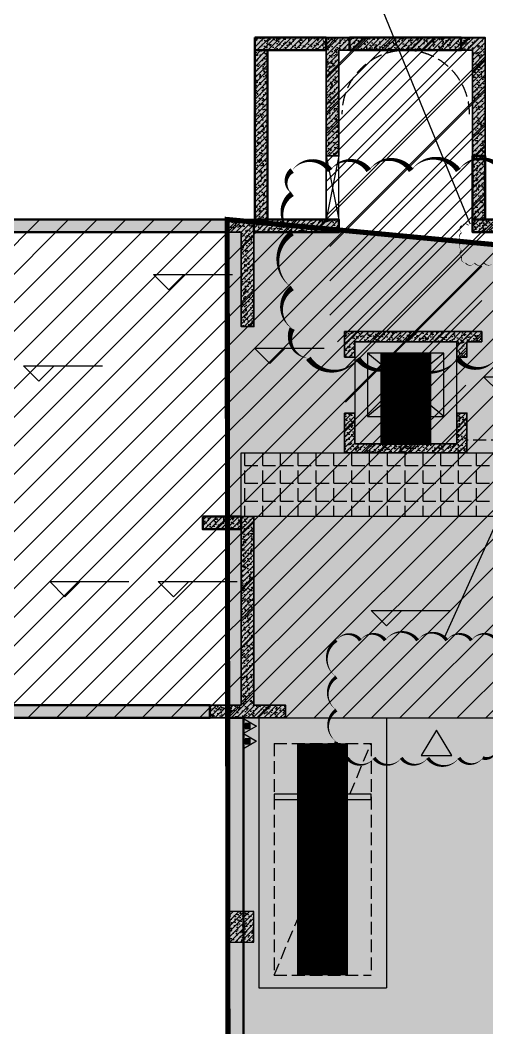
# Model space of a CAD drawing. Extents: x -1338203 to 1886333, y -530034 to 1031844.
# Drawn here: x 618228 to 627377, y 123220 to 142995 of the extents above; entities that cross this region are included whole.
import ezdxf

# ---------------------------------------------------------------- set-up
doc = ezdxf.new("R2010")
doc.units = 0
doc.header["$LTSCALE"] = 1000
doc.header["$MEASUREMENT"] = 0
doc.linetypes.add('A-001-平面B2$0$__DASH', pattern=[0.35, 0.25, -0.1])
doc.linetypes.add('A-18-平面B1$0$DASH', pattern=[0.35, 0.25, -0.1])
for name, color, linetype, plot in [('A-001-主楼相对位置参照$0$AAD-A-MARK', 6, 'Continuous', False), ('A-18-平面B1$0$AAD-A-MARK', 6, 'Continuous', False), ('A-18-平面B1$0$AAD-A-MODIFY_20230109', 201, 'Continuous', False), ('A-18-平面B1$0$AAD-A-MODIFY_20230111', 201, 'Continuous', False), ('S18柱墙B1_1$0$AAD-A-MARK', 6, 'Continuous', False)]:
    doc.layers.add(name, color=color, linetype=linetype, plot=plot)
for name, color, linetype in [('A-18-平面B1$0$0A-A-SYMB-DOOR', 135, 'Continuous'), ('A-18-平面B1$0$0A-A-SYMB-ELEV', 150, 'Continuous'), ('A-18-平面B1$0$0A-DETL-HATH', 8, 'Continuous'), ('A-18-平面B1$0$0A-E-EVTR', 2, 'Continuous'), ('A-18-平面B1$0$0A-E-STRS', 2, 'Continuous'), ('p-a-core', 1, 'Continuous'), ('S001地下一墙柱$0$S001地下一墙柱$0$0S-CC-LINE', 52, 'Continuous'), ('S001地下一墙柱$0$S001地下一墙柱$0$0S-CW-HATCH', 251, 'Continuous'), ('S001地下一墙柱$0$S001地下一墙柱$0$0S-CW-HATCH-UP', 251, 'Continuous'), ('S18柱墙B1_1$0$0S-CW-HATCH', 251, 'Continuous'), ('S18柱墙B1_1$0$0S-CW-HATCH-UP', 251, 'Continuous'), ('S18柱墙B1_1$0$0S-S-HOLE', 55, 'Continuous'), ('地面指向箭头', 7, 'Continuous'), ('负一层消火栓$0$0P-EQUIP-FH', 7, 'Continuous')]:
    doc.layers.add(name, color=color, linetype=linetype)
doc.layers.add('p-a-regular-deadend', color=6, linetype='Continuous', true_color=0xff00ff)
doc.layers.add('p-h-walkable', color=7, linetype='Continuous', lineweight=70, true_color=0xf0f0f0)
doc.layers.add('S001地下一墙柱$0$S001地下一墙柱$0$0S-CW-LINE', color=7, linetype='Continuous', lineweight=50)
doc.layers.add('S18柱墙B1_1$0$0S-CW-LINE', color=7, linetype='Continuous', lineweight=50)
pattern_1 = [(45, (-2718471.4, -136432.66), (-53.0330086, 53.0330086), []), (50, (-2718471.4, -136432.66), (215.178055, -18.8256405), [22.5, -247.5]), (355, (-2718471.4, -136432.66), (-41.6254, 225.65764), [18, -198]), (100.4514, (-2718453.47, -136434.23), (173.552815, 206.831863), [19.122057, -210.342634]), (46.1842, (-2718471.4, -136372.66), (320.172315, -49.655704), [33.75, -371.25]), (96.6356, (-2718444.72, -136376.8), (280.398812, 292.23536), [28.683086, -315.5139]), (351.1842, (-2718471.4, -136372.66), (280.398584, 292.23558), [27, -297]), (21, (-2718441.4, -136387.66), (179.072116, -120.785667), [22.5, -247.5]), (326, (-2718441.4, -136387.66), (72.9946, 217.545014), [18, -198]), (71.4514, (-2718426.48, -136397.73), (252.066789, 96.759149), [19.122057, -210.342634]), (37.5, (-2718471.4, -136432.66), (3.6479566, 99.8681561), [0, -195.6, 0, -201, 0, -198.75]), (7.5, (-2718471.4, -136432.66), (78.9208612, 118.3235136), [0, -114.6, 0, -191.1, 0, -75.75]), (327.5, (-2718538.3, -136432.66), (160.1467309, -6.7664615), [0, -75, 0, -234, 0, -310.5]), (317.5, (-2718568.3, -136432.66), (174.955851, 30.0314947), [0, -97.5, 0, -155.4, 0, -220.5])]
pattern_2 = [(45, (88085.58, -248529.205), (-53.033009, 53.033009), []), (50, (88085.58, -248529.2), (215.178055, -18.82564), [22.5, -247.5]), (355, (88085.58, -248529.2), (-41.6254, 225.65764), [18, -198]), (100.4514, (88103.52, -248530.77), (173.552815, 206.83186), [19.12206, -210.342634]), (46.1842, (88085.58, -248469.2), (320.17231, -49.6557), [33.75, -371.25]), (96.6356, (88112.26, -248473.34), (280.39881, 292.23536), [28.68309, -315.5139]), (351.1842, (88085.6, -248469.2), (280.39858, 292.23558), [27, -297]), (21, (88115.58, -248484.2), (179.072116, -120.785667), [22.5, -247.5]), (326, (88115.58, -248484.2), (72.9946, 217.54501), [18, -198]), (71.4514, (88130.5, -248494.27), (252.06679, 96.75915), [19.12206, -210.342634]), (37.5, (88085.58, -248529.205), (3.647957, 99.868156), [0, -195.6, 0, -201, 0, -198.75]), (7.5, (88085.58, -248529.2), (78.920861, 118.323514), [0, -114.6, 0, -191.1, 0, -75.75]), (327.5, (88018.68, -248529.205), (160.146731, -6.766462), [0, -75, 0, -234, 0, -310.5]), (317.5, (87988.68, -248529.2), (174.95585, 30.031495), [0, -97.5, 0, -155.4, 0, -220.5])]

# ---------------------------------------------------------------- blocks, each defined once
blk = doc.blocks.new('负一层消火栓$0$$TwtSys$00000546')
h = blk.add_hatch()
h.set_pattern_fill('ANSI31', color=256, scale=200, style=0)
h.set_pattern_definition([(45, (-38543.802, -6670.83), (-17.67767, 17.67767), [])])
h.paths.add_polyline_path([(-65, 174), (65, 174), (65, 44), (-65, 44)])
for points in [[(0, 344), (-198, 0), (198, 0)], [(-65, 174), (65, 174), (65, 44), (-65, 44)]]:
    blk.add_lwpolyline(points, close=True)
blk = doc.blocks.new('负一层消火栓')
at = {"layer": '负一层消火栓$0$0P-EQUIP-FH', "xscale": -0.75, "yscale": 0.75, "zscale": 0.75, "rotation": 270}
for p in [(-143759, -177746), (-143759, -178044)]:
    blk.add_blockref('负一层消火栓$0$$TwtSys$00000546', p, dxfattribs=at)
blk = doc.blocks.new('A$C488321c4')
at = {"layer": '地面指向箭头'}
h = blk.add_hatch(color=251, dxfattribs=at)
h.dxf.hatch_style = 1
h.paths.add_polyline_path([(214046, -233199), (213746, -232699), (213446, -233199)])
at = {"layer": '地面指向箭头', "color": 251, "flags": 128}
blk.add_lwpolyline([(214046, -233199), (213746, -232699), (213446, -233199), (214046, -233199)], dxfattribs=at)
blk = doc.blocks.new('A$Cd3af7b6b')
at = {"layer": '地面指向箭头'}
h = blk.add_hatch(color=251, dxfattribs=at)
h.dxf.hatch_style = 1
h.paths.add_polyline_path([(214046, 187301), (213746, 187801), (213446, 187301)])
at = {"layer": '地面指向箭头', "color": 251, "flags": 128}
blk.add_lwpolyline([(214046, 187301), (213746, 187801), (213446, 187301), (214046, 187301)], dxfattribs=at)
blk = doc.blocks.new('A-18-平面B1')
at = {"layer": 'A-18-平面B1$0$0A-DETL-HATH'}
h = blk.add_hatch(dxfattribs=at)
h.set_pattern_fill('ANGLE', color=256, scale=100)
h.set_pattern_definition([(0, (190959.8, -284146.34), (0, 349.25), [254, -95.25]), (90, (190959.8, -284146.34), (-349.25, 2e-14), [254, -95.25])])
h.paths.add_polyline_path([(-3225, -90), (4190, -90), (4190, -1340), (-3225, -1340)])
at = {"layer": 'A-18-平面B1$0$0A-A-SYMB-DOOR', "linetype": 'A-18-平面B1$0$DASH'}
blk.add_lwpolyline([(1200, -90), (2975, -90), (2975, 160), (1200, 160)], close=True, dxfattribs=at)
at = {"layer": 'A-18-平面B1$0$0A-A-SYMB-ELEV'}
for p, q in [((-4646, 3109), (-4946, 3409)), ((-4946, 3409), (-3397, 3409)), ((-4646, 3109), (-4346, 3409)), ((-2664, 1665), (-2964, 1965)), ((-2964, 1965), (-1598, 1965)), ((-2664, 1665), (-2364, 1965)), ((-7194, 1318), (-7494, 1618)), ((-7494, 1618), (-5944, 1618)), ((-7194, 1318), (-6894, 1618)), ((1823, 1105), (1523, 1405)), ((1523, 1405), (2890, 1405)), ((-6680, -2913), (-6980, -2613)), ((-6980, -2613), (-5431, -2613)), ((-6680, -2913), (-6380, -2613)), ((-4553, -2913), (-4853, -2613)), ((-4853, -2613), (-3304, -2613)), ((-4553, -2913), (-4253, -2613)), ((-379, -3486), (-679, -3186)), ((-679, -3186), (870, -3186)), ((-379, -3486), (-79, -3186))]:
    blk.add_line(p, q, dxfattribs=at)
at = {"layer": 'A-18-平面B1$0$0A-DETL-HATH'}
blk.add_lwpolyline([(-3225, -90), (4190, -90), (4190, -1340), (-3225, -1340)], close=True, dxfattribs=at)
at = {"layer": 'A-18-平面B1$0$0A-E-EVTR'}
for p, q in [((750, 1865), (-750, 1865)), ((-750, 1865), (-750, 625)), ((750, 625), (-750, 1865)), ((750, 1865), (-750, 625)), ((750, 625), (750, 1865)), ((-750, 625), (750, 625)), ((450, 470), (-450, 470)), ((-450, 470), (-450, 315)), ((450, 315), (450, 470)), ((-450, 315), (450, 315))]:
    blk.add_line(p, q, dxfattribs=at)
at = {"layer": 'A-18-平面B1$0$0A-E-STRS', "linetype": 'A-18-平面B1$0$DASH'}
blk.add_arc((0, 6560), 1250, 360, 180, dxfattribs=at)
at = {"layer": 'A-18-平面B1$0$AAD-A-MARK'}
for q in [(0, 200), (0, 200), (0, 200), (0, 200), (200, 0), (200, 0), (200, 0), (200, 0)]:
    blk.add_line((0, 0), q, dxfattribs=at)
blk.add_circle((0, 0), 100, dxfattribs=at)
blk.add_circle((0, 0), 100, dxfattribs=at)
blk.add_circle((0, 0), 100, dxfattribs=at)
blk.add_circle((0, 0), 100, dxfattribs=at)
at = {"layer": 'A-18-平面B1$0$AAD-A-MODIFY_20230109', "color": 6}
blk.add_line((758, -3715), (10687, 18269), dxfattribs=at)
at = {"layer": 'A-18-平面B1$0$AAD-A-MODIFY_20230109', "color": 6, "flags": 128}
for points in [[(-2226, 5452, 0, 111, -0.520567), (-1481, 5452, 0, 111, -0.520567), (-724, 5452, 0, 111, -0.520567), (108, 5452, 0, 111, -0.520567), (1030, 5452, 0, 111, -0.520567), (1907, 5452, 0, 111, -0.520567), (2988, 5452, 0, 111, -0.520567), (3455, 5119, 0, 111, -0.520567), (3455, 4070, 0, 111, -0.520567), (3455, 3001, 0, 111, -0.520567), (3455, 2168, 0, 111, -0.520567), (2804, 1766, 0, 111, -0.520567), (1776, 1766, 0, 111, -0.520567), (1015, 1766, 0, 111, -0.520567), (-43, 1766, 0, 111, -0.520567), (-940, 1766, 0, 111, -0.520567), (-1909, 1766, 0, 111, -0.520567), (-2226, 2349, 0, 111, -0.520567), (-2226, 3147, 0, 111, -0.520567), (-2226, 4226, 0, 111, -0.520567), (-2226, 4996, 0, 111, -0.520567)], [(-1359, -3769, 0, 69.2, -0.520567), (-889, -3769, 0, 69.2, -0.520567), (-402, -3769, 0, 69.2, -0.520567), (233, -3769, 0, 69.2, -0.520567), (805, -3769, 0, 69.2, -0.520567), (1288, -3769, 0, 69.2, -0.520567), (1782, -3769, 0, 69.2, -0.520567), (1785, -4454, 0, 69.2, -0.520567), (1785, -4923, 0, 69.2, -0.520567), (1785, -5404, 0, 69.2, -0.520567), (1785, -5877, 0, 69.2, -0.520567), (1509, -6075, 0, 69.2, -0.520567), (1042, -6075, 0, 69.2, -0.520567), (430, -6075, 0, 69.2, -0.520567), (-88, -6075, 0, 69.2, -0.520567), (-620, -6075, 0, 69.2, -0.520567), (-1146, -6075, 0, 69.2, -0.520567), (-1359, -5758, 0, 69.2, -0.520567), (-1359, -5137, 0, 69.2, -0.520567), (-1359, -4488, 0, 69.2, -0.520567)]]:
    blk.add_lwpolyline(points, format="xyseb", close=True, dxfattribs=at)
at = {"layer": 'A-18-平面B1$0$AAD-A-MODIFY_20230111', "color": 4}
blk.add_line((1263, 4404), (-2875, 14530), dxfattribs=at)
at = {"layer": 'A-18-平面B1$0$AAD-A-MODIFY_20230111', "color": 4, "flags": 128}
blk.add_lwpolyline([(1096, 4372, 0, 19.8, -0.520567), (1230, 4372, 0, 19.8, -0.520567), (1421, 4372, 0, 19.8, -0.520567), (1555, 4372, 0, 19.8, -0.520567), (1704, 4372, 0, 19.8, -0.520567), (1757, 4245, 0, 19.8, -0.520567), (1757, 4089, 0, 19.8, -0.520567), (1757, 3938, 0, 19.8, -0.520567), (1757, 3780, 0, 19.8, -0.520567), (1714, 3637, 0, 19.8, -0.520567), (1540, 3637, 0, 19.8, -0.520567), (1350, 3637, 0, 19.8, -0.520567), (1172, 3637, 0, 19.8, -0.520567), (1096, 3753, 0, 19.8, -0.520567), (1096, 3887, 0, 19.8, -0.520567), (1096, 4050, 0, 19.8, -0.520567), (1096, 4232, 0, 19.8, -0.520567)], format="xyseb", close=True, dxfattribs=at)
blk = doc.blocks.new('A-001-主楼相对位置参照')
at = {"layer": 'A-001-主楼相对位置参照$0$AAD-A-MARK'}
blk.add_lwpolyline([(-141579, -172206), (-139579, -172206), (-139579, -170206), (-141579, -170206)], close=True, dxfattribs=at)

msp = doc.modelspace()

# ---------------------------------------------------------------- hatches: boundary and pattern name
at = {"ltscale": 0.002}
h = msp.add_hatch(dxfattribs=at)
h.set_pattern_fill('ANSI31', color=8, scale=250)
h.set_pattern_definition([(45, (321371.16, 273451.7), (-280.633, 280.633), [])])
h.paths.add_polyline_path([(627346.6, 139076.4), (635376.6, 139076.4), (635376.6, 138076.4), (637996.6, 138076.4), (637996.6, 139146.4), (640146.6, 139146.4), (640146.6, 138076.4), (642086.6, 138076.4), (642086.6, 136246.4), (643656.6, 136246.4), (643656.6, 132996.4), (638576.6, 132996.4), (638576.6, 132296.4), (638576.6, 129296.4), (637621.6, 129296.4), (637621.6, 128696.4), (637371.6, 128696.4), (637371.6, 129296.4), (635546.6, 129296.4), (635546.6, 128696.4), (635126.6, 128696.4), (635126.6, 129296.4), (616446.6, 129296.4), (616446.6, 128696.4), (616026.6, 128696.4), (616026.6, 129296.4), (614201.6, 129296.4), (614201.6, 128696.4), (613951.6, 128696.4), (613951.6, 129296.4), (612621.6, 129296.4), (612621.6, 128696.4), (612371.6, 128696.4), (612371.6, 129296.4), (609486.6, 129296.4), (609486.6, 139146.4), (612136.6, 139146.4), (612136.6, 138076.4), (616196.6, 138076.4), (616196.6, 139076.4), (624226.6, 139076.4), (624226.6, 142646.4), (627346.6, 142646.4)])
h = msp.add_hatch(dxfattribs=at)
h.set_pattern_fill('ANSI31', color=8, scale=300)
h.set_pattern_definition([(45, (766365.37, 306889.07), (-336.7596, 336.7596), [])])
h.paths.add_polyline_path([(627346.6, 139083.2), (627346.6, 138833.2), (627276.6, 138833.2), (627276.6, 136683.2), (626966.6, 136683.2), (626966.6, 134503.2), (624606.6, 134503.2), (624606.6, 136683.2), (624296.6, 136683.2), (624296.6, 138833.2), (624226.6, 138833.2), (624226.6, 139083.2), (624226.6, 142653.2), (627346.6, 142653.2)])
at = {"layer": 'p-h-walkable', "ltscale": 0.002}
h = msp.add_hatch(color=256, dxfattribs=at)
h.dxf.hatch_style = 1
h.paths.add_polyline_path([(633826.6, 244460.7), (640276.6, 244575.6), (640576.6, 234544.8), (645576.7, 234544.6), (645576.7, 209278.9), (732355.9, 209029), (732355.1, 235229.9), (738506.7, 235229.9), (738506.6, 268838.9), (732734.3, 268838.9), (732734.3, 272898.9), (711963.1, 272898.9), (711963.1, 278984.7), (717256.7, 278984.7), (717256.7, 284049), (733571.6, 284135.6), (733996.6, 290449.1), (739216.6, 290449.1), (739766.6, 284299.1), (754626.6, 284299.1), (755296.6, 290449.1), (760516.6, 290449.1), (760816.6, 283049.1), (760816.3, 275879.2), (775122.6, 275879.2), (776006.6, 274138.9), (776006.6, 259429.1), (778716.6, 259429.1), (778716.6, 238849.1), (783416.6, 238849.1), (783416.6, 237229.1), (782066.6, 237229.1), (782066.6, 234429.1), (779546.6, 234429.1), (779546.6, 237129.1), (773916.6, 237129.1), (773916.6, 243229.1), (764306.6, 243225.6), (764306.6, 236639.1), (760766.6, 236639.1), (760766.6, 234429.1), (758246.6, 234429.1), (758246.6, 238649.1), (762116.6, 238649.1), (762116.6, 243225.6), (748656.6, 243225.6), (748756.3, 207529.1), (800106.6, 207528.9), (800206.7, 201639.7), (812908.2, 202239.1), (812576.6, 180449.3), (744206, 180449.3), (744206, 173439), (728556.7, 173439), (728556.6, 122289.1), (746356.6, 122289.1), (750916.6, 132325.6), (842896.6, 132325.6), (843211.6, 121345.6), (839116.6, 121345.6), (839116.6, 93449.1), (864906.6, 93449.1), (864906.6, 79694), (875856.6, 74929.1), (875856.6, 65749.1), (834560.6, 65749.1), (839142.9, 28436.3), (869465.5, 32160.2), (871163.4, 18334), (873704.3, 18646.1), (877328.9, 5540.2), (761876.2, -8638.5), (761133.2, 2082.3), (764950.9, 5291.5), (763253.1, 19116.3), (799242.7, 23536.1), (793807.6, 65749.1), (750756.6, 65749.1), (751556.6, 81645.6), (636016.6, 81645.6), (636016.6, 96345.6), (629416.6, 96345.6), (629416.6, 118203.2), (622306.6, 118203.2), (622286.6, 139083.2), (644406.6, 137003.2), (644406.6, 129968.2), (656656.6, 129968.2), (656406.6, 138083.2), (712156.6, 138083.2), (711856.6, 184449.1), (581811.6, 184349.1), (581826.6, 197199.1), (585876.6, 197449.1), (585976.6, 209279), (629226.6, 209578.9), (628926.8, 236145.4), (633826.6, 236145.6)])
at = {"layer": 'S001地下一墙柱$0$S001地下一墙柱$0$0S-CW-HATCH', "ltscale": 0.002}
h = msp.add_hatch(color=256, dxfattribs=at)
h.dxf.hatch_style = 1
h.paths.add_polyline_path([(647816.6, 81645.6), (636016.6, 81645.6), (636016.6, 96345.6), (629416.6, 96345.6), (629416.6, 118203.2), (622306.6, 118203.2), (622306.6, 129303.2), (622606.6, 129303.2), (622606.6, 118503.2), (629716.6, 118503.2), (629716.6, 96645.6), (636316.6, 96645.6), (636316.6, 81945.6), (647816.6, 81945.6)])
at = {"layer": 'S001地下一墙柱$0$S001地下一墙柱$0$0S-CW-HATCH'}
h = msp.add_hatch(color=256, dxfattribs=at)
h.dxf.hatch_style = 1
h.paths.add_polyline_path([(622806.6, 125503.2), (622306.6, 125503.2), (622306.6, 124903.2), (622806.6, 124903.2)])
at = {"layer": 'S001地下一墙柱$0$S001地下一墙柱$0$0S-CW-HATCH-UP', "ltscale": 0.002}
h = msp.add_hatch(dxfattribs=at)
h.set_pattern_fill('钢筋混凝土', color=256, scale=30)
h.set_pattern_definition([(45, (-8e-05, 0.0003), (-53.033009, 53.033009), []), (50, (-8e-05, 0.0003), (215.178055, -18.82564), [22.5, -247.5]), (355, (-8e-05, 0.0003), (-41.6254, 225.65764), [18, -198]), (100.4514, (17.93, -1.57), (173.552815, 206.83186), [19.12206, -210.34263]), (46.1842, (-8e-05, 60), (320.17231, -49.6557), [33.75, -371.25]), (96.6356, (26.68, 55.86), (280.39881, 292.23536), [28.68309, -315.5139]), (351.1842, (-8e-05, 60), (280.39858, 292.23558), [27, -297]), (21, (30, 45), (179.072116, -120.785667), [22.5, -247.5]), (326, (30, 45), (72.9946, 217.54501), [18, -198]), (71.4514, (44.92, 34.93), (252.06679, 96.75915), [19.12206, -210.34263]), (37.5, (-8e-05, 0.0003), (3.647957, 99.868156), [0, -195.6, 0, -201, 0, -198.75]), (7.5, (-8e-05, 0.0003), (78.920861, 118.323514), [0, -114.6, 0, -191.1, 0, -75.75]), (327.5, (-66.9, 0.0003), (160.146731, -6.766462), [0, -75, 0, -234, 0, -310.5]), (317.5, (-96.9, 0.0003), (174.95585, 30.031495), [0, -97.5, 0, -155.4, 0, -220.5])])
h.paths.add_polyline_path([(647816.6, 81645.6), (636016.6, 81645.6), (636016.6, 96345.6), (629416.6, 96345.6), (629416.6, 118203.2), (622306.6, 118203.2), (622306.6, 129303.2), (622606.6, 129303.2), (622606.6, 118503.2), (629716.6, 118503.2), (629716.6, 96645.6), (636316.6, 96645.6), (636316.6, 81945.6), (647816.6, 81945.6)])
at = {"layer": 'S001地下一墙柱$0$S001地下一墙柱$0$0S-CW-HATCH-UP'}
h = msp.add_hatch(dxfattribs=at)
h.set_pattern_fill('钢筋混凝土', color=256, scale=30)
h.set_pattern_definition([(45, (655117.34, 134454.91), (-53.03301, 53.03301), []), (50, (655117.34, 134454.91), (215.1781, -18.8256), [22.5, -247.5]), (355, (655117.34, 134454.9), (-41.6254, 225.6576), [18, -198]), (100.4514, (655135.27, 134453.34), (173.5528, 206.8319), [19.122, -210.3426]), (46.1842, (655117.34, 134514.9), (320.1723, -49.6557), [33.75, -371.25]), (96.6356, (655144.02, 134510.77), (280.3988, 292.2354), [28.683, -315.514]), (351.1842, (655117.34, 134514.9), (280.3986, 292.2356), [27, -297]), (21, (655147.34, 134499.91), (179.0721, -120.7857), [22.5, -247.5]), (326, (655147.34, 134499.9), (72.9946, 217.545), [18, -198]), (71.4514, (655162.26, 134489.84), (252.0668, 96.7591), [19.122, -210.3426]), (37.5, (655117.34, 134454.91), (3.64796, 99.86816), [0, -195.6, 0, -201, 0, -198.75]), (7.5, (655117.34, 134454.91), (78.92086, 118.3235), [0, -114.6, 0, -191.1, 0, -75.75]), (327.5, (655050.44, 134454.91), (160.14673, -6.76646), [0, -75, 0, -234, 0, -310.5]), (317.5, (655020.44, 134454.91), (174.95585, 30.0315), [0, -97.5, 0, -155.4, 0, -220.5])])
h.paths.add_polyline_path([(622806.6, 125503.2), (622306.6, 125503.2), (622306.6, 124903.2), (622806.6, 124903.2)])
at = {"layer": 'S18柱墙B1_1$0$0S-CW-HATCH'}
h = msp.add_hatch(color=256, dxfattribs=at)
h.dxf.hatch_style = 1
h.paths.add_polyline_path([(622826.6, 142653.2), (624226.6, 142653.2), (624226.6, 142403.2), (622826.6, 142403.2)])
h = msp.add_hatch(color=256, dxfattribs=at)
h.dxf.hatch_style = 1
h.paths.add_polyline_path([(624226.6, 142653.2), (624226.6, 140333.2), (624476.6, 140333.2), (624476.6, 142403.2), (624686.6, 142403.2), (624686.6, 142653.2)])
h = msp.add_hatch(color=256, dxfattribs=at)
h.dxf.hatch_style = 1
h.paths.add_polyline_path([(624686.6, 142653.2), (626876.6, 142653.2), (626876.6, 142403.2), (624686.6, 142403.2)])
h = msp.add_hatch(color=256, dxfattribs=at)
h.dxf.hatch_style = 1
h.paths.add_polyline_path([(626876.6, 142403.2), (627096.6, 142403.2), (627096.6, 140333.2), (627346.6, 140333.2), (627346.6, 142653.2), (626876.6, 142653.2)])
h = msp.add_hatch(color=256, dxfattribs=at)
h.dxf.hatch_style = 1
h.paths.add_polyline_path([(622826.6, 142403.2), (623076.6, 142403.2), (623076.6, 139083.2), (622826.6, 139083.2)])
h = msp.add_hatch(color=256, dxfattribs=at)
h.dxf.hatch_style = 1
h.paths.add_polyline_path([(627346.6, 140333.2), (627096.6, 140333.2), (627096.6, 139083.2), (627346.6, 139083.2)])
h = msp.add_hatch(color=256, dxfattribs=at)
h.dxf.hatch_style = 1
h.paths.add_polyline_path([(616696.6, 139083.2), (622286.6, 139083.2), (622286.6, 138833.2), (616696.6, 138833.2)])
h = msp.add_hatch(color=256, dxfattribs=at)
h.dxf.hatch_style = 1
h.paths.add_polyline_path([(622286.6, 138833.2), (622561.6, 138833.2), (622561.6, 136983.2), (622811.6, 136983.2), (622811.6, 139083.2), (622286.6, 139083.2)])
h = msp.add_hatch(color=256, dxfattribs=at)
h.dxf.hatch_style = 1
h.paths.add_polyline_path([(622811.6, 139083.2), (624476.6, 139083.2), (624476.6, 138833.2), (622811.6, 138833.2)])
h = msp.add_hatch(color=256, dxfattribs=at)
h.dxf.hatch_style = 1
h.paths.add_polyline_path([(628761.6, 139083.2), (627096.6, 139083.2), (627096.6, 138833.2), (628761.6, 138833.2)])
h = msp.add_hatch(color=256, dxfattribs=at)
h.dxf.hatch_style = 1
h.paths.add_polyline_path([(624786.6, 136383.2), (624786.6, 136683.2), (625896.6, 136683.2), (626786.6, 136683.2), (626786.6, 136383.2), (626986.6, 136383.2), (626986.6, 136683.2), (627276.6, 136683.2), (627276.6, 136863.2), (627276.6, 136883.2), (624606.6, 136883.2), (624586.6, 136883.2), (624586.6, 136383.2)])
h = msp.add_hatch(color=256, dxfattribs=at)
h.dxf.hatch_style = 1
h.paths.add_polyline_path([(624586.6, 135283.2), (624586.6, 134503.2), (625786.6, 134503.2), (626986.6, 134503.2), (626986.6, 135283.2), (626786.6, 135283.2), (626786.6, 134683.2), (625786.6, 134683.2), (624786.6, 134683.2), (624786.6, 135283.2)])
h = msp.add_hatch(color=256, dxfattribs=at)
h.dxf.hatch_style = 1
h.paths.add_polyline_path([(621806.6, 133253.2), (622561.6, 133253.2), (622561.6, 133003.2), (621806.6, 133003.2)])
h = msp.add_hatch(color=256, dxfattribs=at)
h.dxf.hatch_style = 1
h.paths.add_polyline_path([(621946.6, 129303.2), (622686.6, 129303.2), (623426.6, 129303.2), (623426.6, 129553.2), (622811.6, 129553.2), (622811.6, 133253.2), (622561.6, 133253.2), (622561.6, 129553.2), (621946.6, 129553.2)])
h = msp.add_hatch(color=256, dxfattribs=at)
h.dxf.hatch_style = 1
h.paths.add_polyline_path([(616446.6, 129553.2), (621946.6, 129553.2), (621946.6, 129303.2), (616446.6, 129303.2)])
at = {"layer": 'S18柱墙B1_1$0$0S-CW-HATCH-UP'}
h = msp.add_hatch(dxfattribs=at)
h.set_pattern_fill('钢筋混凝土', color=256, scale=30)
h.set_pattern_definition([(45, (-2709446.4, -123332.66), (-53.0330086, 53.0330086), []), (50, (-2709446.4, -123332.66), (215.178055, -18.8256405), [22.5, -247.5]), (355, (-2709446.4, -123332.66), (-41.6254, 225.65764), [18, -198]), (100.4514, (-2709428.47, -123334.23), (173.552815, 206.831863), [19.122057, -210.342634]), (46.1842, (-2709446.4, -123272.66), (320.172315, -49.655704), [33.75, -371.25]), (96.6356, (-2709419.72, -123276.8), (280.398812, 292.23536), [28.683086, -315.5139]), (351.1842, (-2709446.4, -123272.66), (280.398584, 292.23558), [27, -297]), (21, (-2709416.4, -123287.66), (179.072116, -120.785667), [22.5, -247.5]), (326, (-2709416.4, -123287.66), (72.9946, 217.545014), [18, -198]), (71.4514, (-2709401.48, -123297.73), (252.066789, 96.759149), [19.122057, -210.342634]), (37.5, (-2709446.4, -123332.66), (3.6479566, 99.8681561), [0, -195.6, 0, -201, 0, -198.75]), (7.5, (-2709446.4, -123332.66), (78.9208612, 118.3235136), [0, -114.6, 0, -191.1, 0, -75.75]), (327.5, (-2709513.3, -123332.66), (160.1467309, -6.7664615), [0, -75, 0, -234, 0, -310.5]), (317.5, (-2709543.3, -123332.66), (174.955851, 30.0314947), [0, -97.5, 0, -155.4, 0, -220.5])])
h.paths.add_polyline_path([(622826.6, 142653.2), (624226.6, 142653.2), (624226.6, 142403.2), (622826.6, 142403.2)])
h = msp.add_hatch(dxfattribs=at)
h.set_pattern_fill('钢筋混凝土', color=256, scale=30)
h.set_pattern_definition(pattern_2)
h.paths.add_polyline_path([(624226.6, 142653.2), (624226.6, 140333.2), (624476.6, 140333.2), (624476.6, 142403.2), (624686.6, 142403.2), (624686.6, 142653.2)])
h = msp.add_hatch(dxfattribs=at)
h.set_pattern_fill('钢筋混凝土', color=256, scale=30)
h.set_pattern_definition(pattern_1)
h.paths.add_polyline_path([(624686.6, 142653.2), (626876.6, 142653.2), (626876.6, 142403.2), (624686.6, 142403.2)])
h = msp.add_hatch(dxfattribs=at)
h.set_pattern_fill('钢筋混凝土', color=256, scale=30)
h.set_pattern_definition(pattern_2)
h.paths.add_polyline_path([(626876.6, 142403.2), (627096.6, 142403.2), (627096.6, 140333.2), (627346.6, 140333.2), (627346.6, 142653.2), (626876.6, 142653.2)])
h = msp.add_hatch(dxfattribs=at)
h.set_pattern_fill('钢筋混凝土', color=256, scale=30)
h.set_pattern_definition([(45, (-2719871.39, -134362.66), (-53.0330086, 53.0330086), []), (50, (-2719871.39, -134362.66), (215.178055, -18.8256405), [22.5, -247.5]), (355, (-2719871.39, -134362.66), (-41.6254, 225.65764), [18, -198]), (100.4514, (-2719853.46, -134364.23), (173.552815, 206.831863), [19.122057, -210.342634]), (46.1842, (-2719871.4, -134302.66), (320.172315, -49.655704), [33.75, -371.25]), (96.6356, (-2719844.7, -134306.8), (280.398812, 292.23536), [28.683086, -315.5139]), (351.1842, (-2719871.4, -134302.66), (280.398584, 292.23558), [27, -297]), (21, (-2719841.39, -134317.66), (179.072116, -120.785667), [22.5, -247.5]), (326, (-2719841.39, -134317.66), (72.9946, 217.545014), [18, -198]), (71.4514, (-2719826.47, -134327.73), (252.066789, 96.759149), [19.122057, -210.342634]), (37.5, (-2719871.39, -134362.66), (3.6479566, 99.8681561), [0, -195.6, 0, -201, 0, -198.75]), (7.5, (-2719871.39, -134362.66), (78.9208612, 118.3235136), [0, -114.6, 0, -191.1, 0, -75.75]), (327.5, (-2719938.29, -134362.66), (160.1467309, -6.7664615), [0, -75, 0, -234, 0, -310.5]), (317.5, (-2719968.29, -134362.66), (174.955851, 30.0314947), [0, -97.5, 0, -155.4, 0, -220.5])])
h.paths.add_polyline_path([(622826.6, 142403.2), (623076.6, 142403.2), (623076.6, 139083.2), (622826.6, 139083.2)])
h = msp.add_hatch(dxfattribs=at)
h.set_pattern_fill('钢筋混凝土', color=256, scale=30)
h.set_pattern_definition(pattern_1)
h.paths.add_polyline_path([(627346.6, 140333.2), (627096.6, 140333.2), (627096.6, 139083.2), (627346.6, 139083.2)])
h = msp.add_hatch(dxfattribs=at)
h.set_pattern_fill('钢筋混凝土', color=256, scale=30)
h.set_pattern_definition(pattern_1)
h.paths.add_polyline_path([(616696.6, 139083.2), (622286.6, 139083.2), (622286.6, 138833.2), (616696.6, 138833.2)])
h = msp.add_hatch(dxfattribs=at)
h.set_pattern_fill('钢筋混凝土', color=256, scale=30)
h.set_pattern_definition(pattern_2)
h.paths.add_polyline_path([(622286.6, 138833.2), (622561.6, 138833.2), (622561.6, 136983.2), (622811.6, 136983.2), (622811.6, 139083.2), (622286.6, 139083.2)])
h = msp.add_hatch(dxfattribs=at)
h.set_pattern_fill('钢筋混凝土', color=256, scale=30)
h.set_pattern_definition(pattern_1)
h.paths.add_polyline_path([(622811.6, 139083.2), (624476.6, 139083.2), (624476.6, 138833.2), (622811.6, 138833.2)])
h = msp.add_hatch(dxfattribs=at)
h.set_pattern_fill('钢筋混凝土', color=256, scale=30)
h.set_pattern_definition(pattern_1)
h.paths.add_polyline_path([(628761.6, 139083.2), (627096.6, 139083.2), (627096.6, 138833.2), (628761.6, 138833.2)])
h = msp.add_hatch(dxfattribs=at)
h.set_pattern_fill('钢筋混凝土', color=256, scale=30)
h.set_pattern_definition(pattern_2)
h.paths.add_polyline_path([(624786.6, 136383.2), (624786.6, 136683.2), (625896.6, 136683.2), (626786.6, 136683.2), (626786.6, 136383.2), (626986.6, 136383.2), (626986.6, 136683.2), (627276.6, 136683.2), (627276.6, 136863.2), (627276.6, 136883.2), (624606.6, 136883.2), (624586.6, 136883.2), (624586.6, 136383.2)])
h = msp.add_hatch(dxfattribs=at)
h.set_pattern_fill('钢筋混凝土', color=256, scale=30)
h.set_pattern_definition(pattern_2)
h.paths.add_polyline_path([(624586.6, 135283.2), (624586.6, 134503.2), (625786.6, 134503.2), (626986.6, 134503.2), (626986.6, 135283.2), (626786.6, 135283.2), (626786.6, 134683.2), (625786.6, 134683.2), (624786.6, 134683.2), (624786.6, 135283.2)])
h = msp.add_hatch(dxfattribs=at)
h.set_pattern_fill('钢筋混凝土', color=256, scale=30)
h.set_pattern_definition([(45, (-2711111.405, -132732.66), (-53.0330086, 53.0330086), []), (50, (-2711111.4, -132732.66), (215.178055, -18.8256405), [22.5, -247.5]), (355, (-2711111.4, -132732.66), (-41.6254, 225.65764), [18, -198]), (100.4514, (-2711093.47, -132734.23), (173.552815, 206.831863), [19.122057, -210.342634]), (46.1842, (-2711111.4, -132672.66), (320.172315, -49.655704), [33.75, -371.25]), (96.6356, (-2711084.72, -132676.8), (280.398812, 292.23536), [28.683086, -315.5139]), (351.1842, (-2711111.4, -132672.66), (280.398584, 292.23558), [27, -297]), (21, (-2711081.4, -132687.66), (179.072116, -120.785667), [22.5, -247.5]), (326, (-2711081.4, -132687.66), (72.9946, 217.545014), [18, -198]), (71.4514, (-2711066.48, -132697.73), (252.066789, 96.759149), [19.122057, -210.342634]), (37.5, (-2711111.405, -132732.66), (3.6479566, 99.8681561), [0, -195.6, 0, -201, 0, -198.75]), (7.5, (-2711111.4, -132732.66), (78.9208612, 118.3235136), [0, -114.6, 0, -191.1, 0, -75.75]), (327.5, (-2711178.305, -132732.66), (160.1467309, -6.7664615), [0, -75, 0, -234, 0, -310.5]), (317.5, (-2711208.3, -132732.66), (174.955851, 30.0314947), [0, -97.5, 0, -155.4, 0, -220.5])])
h.paths.add_polyline_path([(621806.6, 133253.2), (622561.6, 133253.2), (622561.6, 133003.2), (621806.6, 133003.2)])
h = msp.add_hatch(dxfattribs=at)
h.set_pattern_fill('钢筋混凝土', color=256, scale=30)
h.set_pattern_definition(pattern_2)
h.paths.add_polyline_path([(621946.6, 129303.2), (622686.6, 129303.2), (623426.6, 129303.2), (623426.6, 129553.2), (622811.6, 129553.2), (622811.6, 133253.2), (622561.6, 133253.2), (622561.6, 129553.2), (621946.6, 129553.2)])
h = msp.add_hatch(dxfattribs=at)
h.set_pattern_fill('钢筋混凝土', color=256, scale=30)
h.set_pattern_definition(pattern_1)
h.paths.add_polyline_path([(616446.6, 129553.2), (621946.6, 129553.2), (621946.6, 129303.2), (616446.6, 129303.2)])

# ---------------------------------------------------------------- linework, layer by layer
for p, q in [((622906.7, 129303.2), (622906.7, 124003.2)), ((622906.7, 129303.2), (625406.7, 129303.2)), ((625406.7, 129303.2), (625406.7, 124003.2)), ((622906.7, 124003.2), (625406.7, 124003.2))]:
    msp.add_line(p, q)
at = {"linetype": 'A-001-平面B2$0$__DASH'}
for p, q in [((623206.7, 128803.2), (625106.7, 128803.2)), ((623206.7, 128803.2), (623206.7, 124253.2)), ((625106.7, 128803.2), (625106.7, 124253.2)), ((623206.7, 124253.2), (625106.7, 124253.2))]:
    msp.add_line(p, q, dxfattribs=at)
at = {"color": 3, "flags": 128}
for points in [[(635126.6, 129296.4), (616446.6, 129296.4), (616446.6, 128696.4), (616026.6, 128696.4), (616026.6, 129296.4), (614201.6, 129296.4), (614201.6, 128696.4), (613951.6, 128696.4), (613951.6, 129296.4), (612621.6, 129296.4), (612621.6, 128696.4), (612371.6, 128696.4), (612371.6, 129296.4), (609486.6, 129296.4), (609486.6, 139146.4), (612136.6, 139146.4), (612136.6, 138076.4), (616196.6, 138076.4), (616196.6, 139076.4), (624226.6, 139076.4), (624226.6, 142646.4), (627346.6, 142646.4), (627346.6, 139076.4)], [(627346.6, 139076.4), (635376.6, 139076.4)]]:
    msp.add_lwpolyline(points, dxfattribs=at)
at = {"linetype": 'A-001-平面B2$0$__DASH'}
msp.add_lwpolyline([(623206.7, 124253.2), (625106.7, 128803.2)], dxfattribs=at)
msp.add_lwpolyline([(625106.7, 127803.2), (623206.7, 127803.2), (623206.7, 127703.2), (625106.7, 127703.2)], close=True)
at = {"layer": 'p-a-core', "ltscale": 0.002, "const_width": 1000}
msp.add_lwpolyline([(625786.6, 136458.2), (625786.6, 134658.2)], dxfattribs=at)
at = {"layer": 'p-a-regular-deadend', "ltscale": 0.002, "const_width": 1000}
msp.add_lwpolyline([(624156.7, 124253.2), (624156.7, 128803.2)], dxfattribs=at)
at = {"layer": 'p-h-walkable', "ltscale": 0.002, "const_width": 100}
msp.add_lwpolyline([(877328.9, 5540.2), (761876.2, -8638.5), (761133.2, 2082.3), (764950.9, 5291.5), (763253.1, 19116.3), (799242.7, 23536.1), (793807.6, 65749.1), (750756.6, 65749.1), (751556.6, 81645.6), (636016.6, 81645.6), (636016.6, 96345.6), (629416.6, 96345.6), (629416.6, 118203.2), (622306.6, 118203.2), (622286.6, 139083.2), (644406.6, 137003.2), (644406.6, 129968.2), (656656.6, 129968.2), (656406.6, 138083.2), (712156.6, 138083.2), (711856.6, 184449.1)], dxfattribs=at)
at = {"layer": 'S001地下一墙柱$0$S001地下一墙柱$0$0S-CC-LINE'}
msp.add_lwpolyline([(622806.6, 125503.2), (622306.6, 125503.2), (622306.6, 124903.2), (622806.6, 124903.2)], close=True, dxfattribs=at)
at = {"layer": 'S001地下一墙柱$0$S001地下一墙柱$0$0S-CW-LINE', "ltscale": 0.002}
msp.add_lwpolyline([(647816.6, 81645.6), (636016.6, 81645.6), (636016.6, 96345.6), (629416.6, 96345.6), (629416.6, 118203.2), (622306.6, 118203.2), (622306.6, 129303.2), (622606.6, 129303.2), (622606.6, 118503.2), (629716.6, 118503.2), (629716.6, 96645.6), (636316.6, 96645.6), (636316.6, 81945.6), (647816.6, 81945.6)], close=True, dxfattribs=at)
at = {"layer": 'S18柱墙B1_1$0$0S-CW-LINE'}
for points in [[(622826.6, 142653.2), (624226.6, 142653.2), (624226.6, 142403.2), (622826.6, 142403.2)], [(624686.6, 142653.2), (626876.6, 142653.2), (626876.6, 142403.2), (624686.6, 142403.2)], [(622826.6, 142403.2), (623076.6, 142403.2), (623076.6, 139083.2), (622826.6, 139083.2)], [(627346.6, 140333.2), (627096.6, 140333.2), (627096.6, 139083.2), (627346.6, 139083.2)], [(616696.6, 139083.2), (622286.6, 139083.2), (622286.6, 138833.2), (616696.6, 138833.2)], [(622811.6, 139083.2), (624476.6, 139083.2), (624476.6, 138833.2), (622811.6, 138833.2)], [(628761.6, 139083.2), (627096.6, 139083.2), (627096.6, 138833.2), (628761.6, 138833.2)], [(621806.6, 133253.2), (622561.6, 133253.2), (622561.6, 133003.2), (621806.6, 133003.2)], [(616446.6, 129553.2), (621946.6, 129553.2), (621946.6, 129303.2), (616446.6, 129303.2)]]:
    msp.add_lwpolyline(points, close=True, dxfattribs=at)
at = {"layer": 'S18柱墙B1_1$0$0S-CW-LINE', "lineweight": 35}
for points in [[(624226.6, 142653.2), (624226.6, 140333.2), (624476.6, 140333.2), (624476.6, 142403.2), (624686.6, 142403.2), (624686.6, 142653.2)], [(626876.6, 142403.2), (627096.6, 142403.2), (627096.6, 140333.2), (627346.6, 140333.2), (627346.6, 142653.2), (626876.6, 142653.2)], [(622286.6, 138833.2), (622561.6, 138833.2), (622561.6, 136983.2), (622811.6, 136983.2), (622811.6, 139083.2), (622286.6, 139083.2)], [(624786.6, 136383.2), (624786.6, 136683.2), (625896.6, 136683.2), (626786.6, 136683.2), (626786.6, 136383.2), (626986.6, 136383.2), (626986.6, 136683.2), (627276.6, 136683.2), (627276.6, 136863.2), (627276.6, 136883.2), (624606.6, 136883.2), (624586.6, 136883.2), (624586.6, 136383.2)], [(624586.6, 135283.2), (624586.6, 134503.2), (625786.6, 134503.2), (626986.6, 134503.2), (626986.6, 135283.2), (626786.6, 135283.2), (626786.6, 134683.2), (625786.6, 134683.2), (624786.6, 134683.2), (624786.6, 135283.2)], [(621946.6, 129303.2), (622686.6, 129303.2), (623426.6, 129303.2), (623426.6, 129553.2), (622811.6, 129553.2), (622811.6, 133253.2), (622561.6, 133253.2), (622561.6, 129553.2), (621946.6, 129553.2)]]:
    msp.add_lwpolyline(points, close=True, dxfattribs=at)
at = {"layer": 'S18柱墙B1_1$0$0S-S-HOLE', "flags": 128}
msp.add_lwpolyline([(624476.6, 140333.2), (624226.6, 140333.2), (624226.6, 139083.2), (624476.6, 139083.2)], close=True, dxfattribs=at)
for points in [[(624476.6, 140333.2), (624226.6, 139083.2)], [(624226.6, 140333.2), (624476.6, 139083.2)]]:
    msp.add_lwpolyline(points, dxfattribs=at)
at = {"layer": 'S18柱墙B1_1$0$AAD-A-MARK'}
for q in [(625786.6, 134793.2), (625786.6, 134793.2), (625786.6, 134793.2), (625786.6, 134793.2), (625786.6, 134793.2), (625986.6, 134593.2), (625986.6, 134593.2), (625986.6, 134593.2), (625986.6, 134593.2), (625986.6, 134593.2)]:
    msp.add_line((625786.6, 134593.2), q, dxfattribs=at)
msp.add_circle((625786.6, 134593.2), 100, dxfattribs=at)
msp.add_circle((625786.6, 134593.2), 100, dxfattribs=at)
msp.add_circle((625786.6, 134593.2), 100, dxfattribs=at)
msp.add_circle((625786.6, 134593.2), 100, dxfattribs=at)
msp.add_circle((625786.6, 134593.2), 100, dxfattribs=at)

# ---------------------------------------------------------------- block references
at = {"ltscale": 0.002}
for name, p in [('A-001-主楼相对位置参照', (766365.4, 306889.1)), ('负一层消火栓', (766365.4, 306889.1)), ('A$C488321c4', (412646.2, 361761.3)), ('A-18-平面B1', (625786.6, 134593.2)), ('A$Cd3af7b6b', (412646.2, -58738.7))]:
    msp.add_blockref(name, p, dxfattribs=at)

doc.saveas('drawing.dxf')
